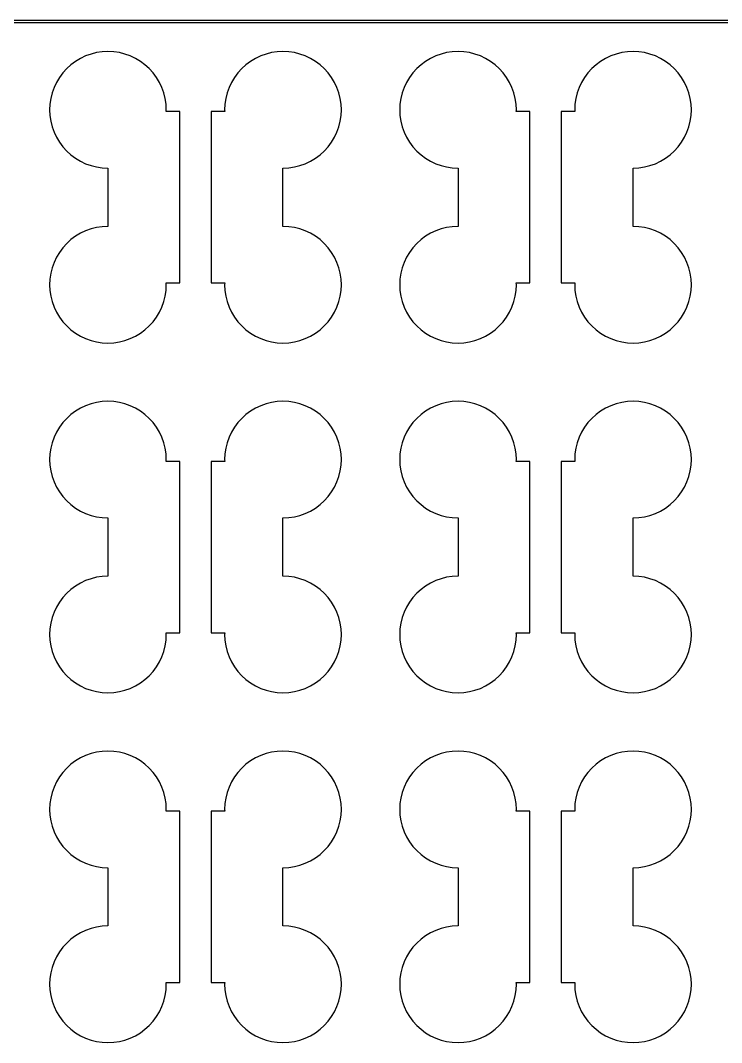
# Model space of a CAD drawing. Extents: x 0 to 72, y 0 to 108.
# Drawn here: x 36 to 54.03, y 81.75 to 108.05 of the extents above; entities that cross this region are included whole.
import ezdxf

# ---------------------------------------------------------------- set-up
doc = ezdxf.new("R2010")
doc.units = 0

msp = doc.modelspace()

# ---------------------------------------------------------------- linework, layer by layer
for p, q in [((72.05, 108.05), (-0.04999, 108.05)), ((0, 108), (72, 108)), ((37.5429, 107.073), (37.4167, 106.997)), ((37.676, 107.136), (37.5429, 107.073)), ((37.8146, 107.185), (37.676, 107.136)), ((37.9574, 107.221), (37.8146, 107.185)), ((38.103, 107.243), (37.9574, 107.221)), ((38.25, 107.25), (38.103, 107.243)), ((38.397, 107.243), (38.25, 107.25)), ((38.5426, 107.221), (38.397, 107.243)), ((38.6854, 107.185), (38.5426, 107.221)), ((38.824, 107.136), (38.6854, 107.185)), ((38.9571, 107.073), (38.824, 107.136)), ((39.0834, 106.997), (38.9571, 107.073)), ((42.0429, 107.073), (41.9166, 106.997)), ((42.176, 107.136), (42.0429, 107.073)), ((42.3146, 107.185), (42.176, 107.136)), ((42.4574, 107.221), (42.3146, 107.185)), ((42.603, 107.243), (42.4574, 107.221)), ((42.75, 107.25), (42.603, 107.243)), ((42.897, 107.243), (42.75, 107.25)), ((43.0426, 107.221), (42.897, 107.243)), ((43.1854, 107.185), (43.0426, 107.221)), ((43.324, 107.136), (43.1854, 107.185)), ((43.4571, 107.073), (43.324, 107.136)), ((43.5833, 106.997), (43.4571, 107.073)), ((46.5429, 107.073), (46.4167, 106.997)), ((46.676, 107.136), (46.5429, 107.073)), ((46.8146, 107.185), (46.676, 107.136)), ((46.9574, 107.221), (46.8146, 107.185)), ((47.103, 107.243), (46.9574, 107.221)), ((47.25, 107.25), (47.103, 107.243)), ((47.397, 107.243), (47.25, 107.25)), ((47.5426, 107.221), (47.397, 107.243)), ((47.6854, 107.185), (47.5426, 107.221)), ((47.824, 107.136), (47.6854, 107.185)), ((47.9571, 107.073), (47.824, 107.136)), ((48.0834, 106.997), (47.9571, 107.073)), ((51.0429, 107.073), (50.9166, 106.997)), ((51.176, 107.136), (51.0429, 107.073)), ((51.3146, 107.185), (51.176, 107.136)), ((51.4574, 107.221), (51.3146, 107.185)), ((51.603, 107.243), (51.4574, 107.221)), ((51.75, 107.25), (51.603, 107.243)), ((51.897, 107.243), (51.75, 107.25)), ((52.0426, 107.221), (51.897, 107.243)), ((52.1854, 107.185), (52.0426, 107.221)), ((52.324, 107.136), (52.1854, 107.185)), ((52.4571, 107.073), (52.324, 107.136)), ((52.5833, 106.997), (52.4571, 107.073)), ((37.1893, 106.811), (37.0905, 106.702)), ((37.2984, 106.91), (37.1893, 106.811)), ((37.4167, 106.997), (37.2984, 106.91)), ((39.2016, 106.91), (39.0834, 106.997)), ((39.3107, 106.811), (39.2016, 106.91)), ((39.4095, 106.702), (39.3107, 106.811)), ((41.6893, 106.811), (41.5905, 106.702)), ((41.7984, 106.91), (41.6893, 106.811)), ((41.9166, 106.997), (41.7984, 106.91)), ((43.7016, 106.91), (43.5833, 106.997)), ((43.8107, 106.811), (43.7016, 106.91)), ((43.9095, 106.702), (43.8107, 106.811)), ((46.1893, 106.811), (46.0905, 106.702)), ((46.2984, 106.91), (46.1893, 106.811)), ((46.4167, 106.997), (46.2984, 106.91)), ((48.2016, 106.91), (48.0834, 106.997)), ((48.3107, 106.811), (48.2016, 106.91)), ((48.4095, 106.702), (48.3107, 106.811)), ((50.6893, 106.811), (50.5905, 106.702)), ((50.7984, 106.91), (50.6893, 106.811)), ((50.9166, 106.997), (50.7984, 106.91)), ((52.7016, 106.91), (52.5833, 106.997)), ((52.8107, 106.811), (52.7016, 106.91)), ((52.9095, 106.702), (52.8107, 106.811)), ((37.0028, 106.583), (36.9271, 106.457)), ((37.0905, 106.702), (37.0028, 106.583)), ((39.4972, 106.583), (39.4095, 106.702)), ((39.5729, 106.457), (39.4972, 106.583)), ((41.5028, 106.583), (41.4271, 106.457)), ((41.5905, 106.702), (41.5028, 106.583)), ((43.9972, 106.583), (43.9095, 106.702)), ((44.0729, 106.457), (43.9972, 106.583)), ((46.0028, 106.583), (45.9271, 106.457)), ((46.0905, 106.702), (46.0028, 106.583)), ((48.4972, 106.583), (48.4095, 106.702)), ((48.5729, 106.457), (48.4972, 106.583)), ((50.5028, 106.583), (50.4271, 106.457)), ((50.5905, 106.702), (50.5028, 106.583)), ((52.9972, 106.583), (52.9095, 106.702)), ((53.0729, 106.457), (52.9972, 106.583)), ((36.8642, 106.324), (36.8146, 106.185)), ((36.9271, 106.457), (36.8642, 106.324)), ((39.6358, 106.324), (39.5729, 106.457)), ((39.6854, 106.185), (39.6358, 106.324)), ((41.3642, 106.324), (41.3146, 106.185)), ((41.4271, 106.457), (41.3642, 106.324)), ((44.1358, 106.324), (44.0729, 106.457)), ((44.1854, 106.185), (44.1358, 106.324)), ((45.8642, 106.324), (45.8146, 106.185)), ((45.9271, 106.457), (45.8642, 106.324)), ((48.6358, 106.324), (48.5729, 106.457)), ((48.6854, 106.185), (48.6358, 106.324)), ((50.3642, 106.324), (50.3146, 106.185)), ((50.4271, 106.457), (50.3642, 106.324)), ((53.1358, 106.324), (53.0729, 106.457)), ((53.1854, 106.185), (53.1358, 106.324)), ((36.7788, 106.043), (36.7572, 105.897)), ((36.8146, 106.185), (36.7788, 106.043)), ((39.7212, 106.043), (39.6854, 106.185)), ((39.7428, 105.897), (39.7212, 106.043)), ((41.2788, 106.043), (41.2572, 105.897)), ((41.3146, 106.185), (41.2788, 106.043)), ((44.2212, 106.043), (44.1854, 106.185)), ((44.2428, 105.897), (44.2212, 106.043)), ((45.7788, 106.043), (45.7572, 105.897)), ((45.8146, 106.185), (45.7788, 106.043)), ((48.7212, 106.043), (48.6854, 106.185)), ((48.7428, 105.897), (48.7212, 106.043)), ((50.2788, 106.043), (50.2572, 105.897)), ((50.3146, 106.185), (50.2788, 106.043)), ((53.2212, 106.043), (53.1854, 106.185)), ((53.2428, 105.897), (53.2212, 106.043)), ((36.7572, 105.897), (36.75, 105.75)), ((36.75, 105.75), (36.7572, 105.603)), ((39.75, 105.75), (39.7428, 105.897)), ((39.7478, 105.705), (39.75, 105.75)), ((41.2572, 105.897), (41.25, 105.75)), ((41.25, 105.75), (41.2522, 105.705)), ((44.25, 105.75), (44.2428, 105.897)), ((44.2428, 105.603), (44.25, 105.75)), ((45.7572, 105.897), (45.75, 105.75)), ((45.75, 105.75), (45.7572, 105.603)), ((48.75, 105.75), (48.7428, 105.897)), ((48.7478, 105.705), (48.75, 105.75)), ((50.2572, 105.897), (50.25, 105.75)), ((50.25, 105.75), (50.2522, 105.705)), ((53.25, 105.75), (53.2428, 105.897)), ((53.2428, 105.603), (53.25, 105.75)), ((36.7572, 105.603), (36.7788, 105.457)), ((40.1, 105.705), (39.7478, 105.705)), ((40.1, 101.295), (40.1, 105.705)), ((41.2522, 105.705), (40.9, 105.705)), ((40.9, 105.705), (40.9, 101.295)), ((44.2212, 105.457), (44.2428, 105.603)), ((45.7572, 105.603), (45.7788, 105.457)), ((49.1, 105.705), (48.7478, 105.705)), ((49.1, 101.295), (49.1, 105.705)), ((50.2522, 105.705), (49.9, 105.705)), ((49.9, 105.705), (49.9, 101.295)), ((53.2212, 105.457), (53.2428, 105.603)), ((36.7788, 105.457), (36.8146, 105.315)), ((36.8146, 105.315), (36.8642, 105.176)), ((44.1358, 105.176), (44.1854, 105.315)), ((44.1854, 105.315), (44.2212, 105.457)), ((45.7788, 105.457), (45.8146, 105.315)), ((45.8146, 105.315), (45.8642, 105.176)), ((53.1358, 105.176), (53.1854, 105.315)), ((53.1854, 105.315), (53.2212, 105.457)), ((36.8642, 105.176), (36.9271, 105.043)), ((36.9271, 105.043), (37.0028, 104.917)), ((43.9972, 104.917), (44.0729, 105.043)), ((44.0729, 105.043), (44.1358, 105.176)), ((45.8642, 105.176), (45.9271, 105.043)), ((45.9271, 105.043), (46.0028, 104.917)), ((52.9972, 104.917), (53.0729, 105.043)), ((53.0729, 105.043), (53.1358, 105.176)), ((37.0028, 104.917), (37.0905, 104.798)), ((37.0905, 104.798), (37.1893, 104.689)), ((37.1893, 104.689), (37.2984, 104.59)), ((43.7016, 104.59), (43.8107, 104.689)), ((43.8107, 104.689), (43.9095, 104.798)), ((43.9095, 104.798), (43.9972, 104.917)), ((46.0028, 104.917), (46.0905, 104.798)), ((46.0905, 104.798), (46.1893, 104.689)), ((46.1893, 104.689), (46.2984, 104.59)), ((52.7016, 104.59), (52.8107, 104.689)), ((52.8107, 104.689), (52.9095, 104.798)), ((52.9095, 104.798), (52.9972, 104.917)), ((37.2984, 104.59), (37.4167, 104.503)), ((37.4167, 104.503), (37.5429, 104.427)), ((37.5429, 104.427), (37.676, 104.364)), ((43.324, 104.364), (43.4571, 104.427)), ((43.4571, 104.427), (43.5833, 104.503)), ((43.5833, 104.503), (43.7016, 104.59)), ((46.2984, 104.59), (46.4167, 104.503)), ((46.4167, 104.503), (46.5429, 104.427)), ((46.5429, 104.427), (46.676, 104.364)), ((52.324, 104.364), (52.4571, 104.427)), ((52.4571, 104.427), (52.5833, 104.503)), ((52.5833, 104.503), (52.7016, 104.59)), ((37.676, 104.364), (37.8146, 104.315)), ((37.8146, 104.315), (37.9574, 104.279)), ((37.9574, 104.279), (38.103, 104.257)), ((38.103, 104.257), (38.25, 104.25)), ((38.25, 104.25), (38.25, 102.75)), ((42.75, 104.25), (42.897, 104.257)), ((42.75, 102.75), (42.75, 104.25)), ((42.897, 104.257), (43.0426, 104.279)), ((43.0426, 104.279), (43.1854, 104.315)), ((43.1854, 104.315), (43.324, 104.364)), ((46.676, 104.364), (46.8146, 104.315)), ((46.8146, 104.315), (46.9574, 104.279)), ((46.9574, 104.279), (47.103, 104.257)), ((47.103, 104.257), (47.25, 104.25)), ((47.25, 104.25), (47.25, 102.75)), ((51.75, 104.25), (51.897, 104.257)), ((51.75, 102.75), (51.75, 104.25)), ((51.897, 104.257), (52.0426, 104.279)), ((52.0426, 104.279), (52.1854, 104.315)), ((52.1854, 104.315), (52.324, 104.364)), ((37.5429, 102.573), (37.4167, 102.497)), ((37.676, 102.636), (37.5429, 102.573)), ((37.8146, 102.685), (37.676, 102.636)), ((37.9574, 102.721), (37.8146, 102.685)), ((38.103, 102.743), (37.9574, 102.721)), ((38.25, 102.75), (38.103, 102.743)), ((42.897, 102.743), (42.75, 102.75)), ((43.0426, 102.721), (42.897, 102.743)), ((43.1854, 102.685), (43.0426, 102.721)), ((43.324, 102.636), (43.1854, 102.685)), ((43.4571, 102.573), (43.324, 102.636)), ((43.5833, 102.497), (43.4571, 102.573)), ((46.5429, 102.573), (46.4167, 102.497)), ((46.676, 102.636), (46.5429, 102.573)), ((46.8146, 102.685), (46.676, 102.636)), ((46.9574, 102.721), (46.8146, 102.685)), ((47.103, 102.743), (46.9574, 102.721)), ((47.25, 102.75), (47.103, 102.743)), ((51.897, 102.743), (51.75, 102.75)), ((52.0426, 102.721), (51.897, 102.743)), ((52.1854, 102.685), (52.0426, 102.721)), ((52.324, 102.636), (52.1854, 102.685)), ((52.4571, 102.573), (52.324, 102.636)), ((52.5833, 102.497), (52.4571, 102.573)), ((37.1893, 102.311), (37.0905, 102.202)), ((37.2984, 102.41), (37.1893, 102.311)), ((37.4167, 102.497), (37.2984, 102.41)), ((43.7016, 102.41), (43.5833, 102.497)), ((43.8107, 102.311), (43.7016, 102.41)), ((43.9095, 102.202), (43.8107, 102.311)), ((46.1893, 102.311), (46.0905, 102.202)), ((46.2984, 102.41), (46.1893, 102.311)), ((46.4167, 102.497), (46.2984, 102.41)), ((52.7016, 102.41), (52.5833, 102.497)), ((52.8107, 102.311), (52.7016, 102.41)), ((52.9095, 102.202), (52.8107, 102.311)), ((37.0028, 102.083), (36.9271, 101.957)), ((37.0905, 102.202), (37.0028, 102.083)), ((43.9972, 102.083), (43.9095, 102.202)), ((44.0729, 101.957), (43.9972, 102.083)), ((46.0028, 102.083), (45.9271, 101.957)), ((46.0905, 102.202), (46.0028, 102.083)), ((52.9972, 102.083), (52.9095, 102.202)), ((53.0729, 101.957), (52.9972, 102.083)), ((36.8642, 101.824), (36.8146, 101.685)), ((36.9271, 101.957), (36.8642, 101.824)), ((44.1358, 101.824), (44.0729, 101.957)), ((44.1854, 101.685), (44.1358, 101.824)), ((45.8642, 101.824), (45.8146, 101.685)), ((45.9271, 101.957), (45.8642, 101.824)), ((53.1358, 101.824), (53.0729, 101.957)), ((53.1854, 101.685), (53.1358, 101.824)), ((36.7788, 101.543), (36.7572, 101.397)), ((36.8146, 101.685), (36.7788, 101.543)), ((44.2212, 101.543), (44.1854, 101.685)), ((44.2428, 101.397), (44.2212, 101.543)), ((45.7788, 101.543), (45.7572, 101.397)), ((45.8146, 101.685), (45.7788, 101.543)), ((53.2212, 101.543), (53.1854, 101.685)), ((53.2428, 101.397), (53.2212, 101.543)), ((36.7572, 101.397), (36.75, 101.25)), ((39.75, 101.25), (39.7478, 101.295)), ((39.7478, 101.295), (40.1, 101.295)), ((40.9, 101.295), (41.2522, 101.295)), ((41.2522, 101.295), (41.25, 101.25)), ((44.25, 101.25), (44.2428, 101.397)), ((45.7572, 101.397), (45.75, 101.25)), ((48.75, 101.25), (48.7478, 101.295)), ((48.7478, 101.295), (49.1, 101.295)), ((49.9, 101.295), (50.2522, 101.295)), ((50.2522, 101.295), (50.25, 101.25)), ((53.25, 101.25), (53.2428, 101.397)), ((36.75, 101.25), (36.7572, 101.103)), ((36.7572, 101.103), (36.7788, 100.957)), ((39.7212, 100.957), (39.7428, 101.103)), ((39.7428, 101.103), (39.75, 101.25)), ((41.25, 101.25), (41.2572, 101.103)), ((41.2572, 101.103), (41.2788, 100.957)), ((44.2212, 100.957), (44.2428, 101.103)), ((44.2428, 101.103), (44.25, 101.25)), ((45.75, 101.25), (45.7572, 101.103)), ((45.7572, 101.103), (45.7788, 100.957)), ((48.7212, 100.957), (48.7428, 101.103)), ((48.7428, 101.103), (48.75, 101.25)), ((50.25, 101.25), (50.2572, 101.103)), ((50.2572, 101.103), (50.2788, 100.957)), ((53.2212, 100.957), (53.2428, 101.103)), ((53.2428, 101.103), (53.25, 101.25)), ((36.7788, 100.957), (36.8146, 100.815)), ((36.8146, 100.815), (36.8642, 100.676)), ((39.6358, 100.676), (39.6854, 100.815)), ((39.6854, 100.815), (39.7212, 100.957)), ((41.2788, 100.957), (41.3146, 100.815)), ((41.3146, 100.815), (41.3642, 100.676)), ((44.1358, 100.676), (44.1854, 100.815)), ((44.1854, 100.815), (44.2212, 100.957)), ((45.7788, 100.957), (45.8146, 100.815)), ((45.8146, 100.815), (45.8642, 100.676)), ((48.6358, 100.676), (48.6854, 100.815)), ((48.6854, 100.815), (48.7212, 100.957)), ((50.2788, 100.957), (50.3146, 100.815)), ((50.3146, 100.815), (50.3642, 100.676)), ((53.1358, 100.676), (53.1854, 100.815)), ((53.1854, 100.815), (53.2212, 100.957)), ((36.8642, 100.676), (36.9271, 100.543)), ((36.9271, 100.543), (37.0028, 100.417)), ((39.4972, 100.417), (39.5729, 100.543)), ((39.5729, 100.543), (39.6358, 100.676)), ((41.3642, 100.676), (41.4271, 100.543)), ((41.4271, 100.543), (41.5028, 100.417)), ((43.9972, 100.417), (44.0729, 100.543)), ((44.0729, 100.543), (44.1358, 100.676)), ((45.8642, 100.676), (45.9271, 100.543)), ((45.9271, 100.543), (46.0028, 100.417)), ((48.4972, 100.417), (48.5729, 100.543)), ((48.5729, 100.543), (48.6358, 100.676)), ((50.3642, 100.676), (50.4271, 100.543)), ((50.4271, 100.543), (50.5028, 100.417)), ((52.9972, 100.417), (53.0729, 100.543)), ((53.0729, 100.543), (53.1358, 100.676)), ((37.0028, 100.417), (37.0905, 100.298)), ((37.0905, 100.298), (37.1893, 100.189)), ((39.3107, 100.189), (39.4095, 100.298)), ((39.4095, 100.298), (39.4972, 100.417)), ((41.5028, 100.417), (41.5905, 100.298)), ((41.5905, 100.298), (41.6893, 100.189)), ((43.8107, 100.189), (43.9095, 100.298)), ((43.9095, 100.298), (43.9972, 100.417)), ((46.0028, 100.417), (46.0905, 100.298)), ((46.0905, 100.298), (46.1893, 100.189)), ((48.3107, 100.189), (48.4095, 100.298)), ((48.4095, 100.298), (48.4972, 100.417)), ((50.5028, 100.417), (50.5905, 100.298)), ((50.5905, 100.298), (50.6893, 100.189)), ((52.8107, 100.189), (52.9095, 100.298)), ((52.9095, 100.298), (52.9972, 100.417)), ((37.1893, 100.189), (37.2984, 100.09)), ((37.2984, 100.09), (37.4167, 100.003)), ((37.4167, 100.003), (37.5429, 99.9271)), ((38.9571, 99.9271), (39.0834, 100.003)), ((39.0834, 100.003), (39.2016, 100.09)), ((39.2016, 100.09), (39.3107, 100.189)), ((41.6893, 100.189), (41.7984, 100.09)), ((41.7984, 100.09), (41.9166, 100.003)), ((41.9166, 100.003), (42.0429, 99.9271)), ((43.4571, 99.9271), (43.5833, 100.003)), ((43.5833, 100.003), (43.7016, 100.09)), ((43.7016, 100.09), (43.8107, 100.189)), ((46.1893, 100.189), (46.2984, 100.09)), ((46.2984, 100.09), (46.4167, 100.003)), ((46.4167, 100.003), (46.5429, 99.9271)), ((47.9571, 99.9271), (48.0834, 100.003)), ((48.0834, 100.003), (48.2016, 100.09)), ((48.2016, 100.09), (48.3107, 100.189)), ((50.6893, 100.189), (50.7984, 100.09)), ((50.7984, 100.09), (50.9166, 100.003)), ((50.9166, 100.003), (51.0429, 99.9271)), ((52.4571, 99.9271), (52.5833, 100.003)), ((52.5833, 100.003), (52.7016, 100.09)), ((52.7016, 100.09), (52.8107, 100.189)), ((37.5429, 99.9271), (37.676, 99.8642)), ((37.676, 99.8642), (37.8146, 99.8146)), ((37.8146, 99.8146), (37.9574, 99.7788)), ((37.9574, 99.7788), (38.103, 99.7572)), ((38.103, 99.7572), (38.25, 99.75)), ((38.25, 99.75), (38.397, 99.7572)), ((38.397, 99.7572), (38.5426, 99.7788)), ((38.5426, 99.7788), (38.6854, 99.8146)), ((38.6854, 99.8146), (38.824, 99.8642)), ((38.824, 99.8642), (38.9571, 99.9271)), ((42.0429, 99.9271), (42.176, 99.8642)), ((42.176, 99.8642), (42.3146, 99.8146)), ((42.3146, 99.8146), (42.4574, 99.7788)), ((42.4574, 99.7788), (42.603, 99.7572)), ((42.603, 99.7572), (42.75, 99.75)), ((42.75, 99.75), (42.897, 99.7572)), ((42.897, 99.7572), (43.0426, 99.7788)), ((43.0426, 99.7788), (43.1854, 99.8146)), ((43.1854, 99.8146), (43.324, 99.8642)), ((43.324, 99.8642), (43.4571, 99.9271)), ((46.5429, 99.9271), (46.676, 99.8642)), ((46.676, 99.8642), (46.8146, 99.8146)), ((46.8146, 99.8146), (46.9574, 99.7788)), ((46.9574, 99.7788), (47.103, 99.7572)), ((47.103, 99.7572), (47.25, 99.75)), ((47.25, 99.75), (47.397, 99.7572)), ((47.397, 99.7572), (47.5426, 99.7788)), ((47.5426, 99.7788), (47.6854, 99.8146)), ((47.6854, 99.8146), (47.824, 99.8642)), ((47.824, 99.8642), (47.9571, 99.9271)), ((51.0429, 99.9271), (51.176, 99.8642)), ((51.176, 99.8642), (51.3146, 99.8146)), ((51.3146, 99.8146), (51.4574, 99.7788)), ((51.4574, 99.7788), (51.603, 99.7572)), ((51.603, 99.7572), (51.75, 99.75)), ((51.75, 99.75), (51.897, 99.7572)), ((51.897, 99.7572), (52.0426, 99.7788)), ((52.0426, 99.7788), (52.1854, 99.8146)), ((52.1854, 99.8146), (52.324, 99.8642)), ((52.324, 99.8642), (52.4571, 99.9271)), ((37.676, 98.1358), (37.5429, 98.0729)), ((37.8146, 98.1854), (37.676, 98.1358)), ((37.9574, 98.2212), (37.8146, 98.1854)), ((38.103, 98.2428), (37.9574, 98.2212)), ((38.25, 98.25), (38.103, 98.2428)), ((38.397, 98.2428), (38.25, 98.25)), ((38.5426, 98.2212), (38.397, 98.2428)), ((38.6854, 98.1854), (38.5426, 98.2212)), ((38.824, 98.1358), (38.6854, 98.1854)), ((38.9571, 98.0729), (38.824, 98.1358)), ((42.176, 98.1358), (42.0429, 98.0729)), ((42.3146, 98.1854), (42.176, 98.1358)), ((42.4574, 98.2212), (42.3146, 98.1854)), ((42.603, 98.2428), (42.4574, 98.2212)), ((42.75, 98.25), (42.603, 98.2428)), ((42.897, 98.2428), (42.75, 98.25)), ((43.0426, 98.2212), (42.897, 98.2428)), ((43.1854, 98.1854), (43.0426, 98.2212)), ((43.324, 98.1358), (43.1854, 98.1854)), ((43.4571, 98.0729), (43.324, 98.1358)), ((46.676, 98.1358), (46.5429, 98.0729)), ((46.8146, 98.1854), (46.676, 98.1358)), ((46.9574, 98.2212), (46.8146, 98.1854)), ((47.103, 98.2428), (46.9574, 98.2212)), ((47.25, 98.25), (47.103, 98.2428)), ((47.397, 98.2428), (47.25, 98.25)), ((47.5426, 98.2212), (47.397, 98.2428)), ((47.6854, 98.1854), (47.5426, 98.2212)), ((47.824, 98.1358), (47.6854, 98.1854)), ((47.9571, 98.0729), (47.824, 98.1358)), ((51.176, 98.1358), (51.0429, 98.0729)), ((51.3146, 98.1854), (51.176, 98.1358)), ((51.4574, 98.2212), (51.3146, 98.1854)), ((51.603, 98.2428), (51.4574, 98.2212)), ((51.75, 98.25), (51.603, 98.2428)), ((51.897, 98.2428), (51.75, 98.25)), ((52.0426, 98.2212), (51.897, 98.2428)), ((52.1854, 98.1854), (52.0426, 98.2212)), ((52.324, 98.1358), (52.1854, 98.1854)), ((52.4571, 98.0729), (52.324, 98.1358)), ((37.2984, 97.9095), (37.1893, 97.8107)), ((37.4167, 97.9972), (37.2984, 97.9095)), ((37.5429, 98.0729), (37.4167, 97.9972)), ((39.0834, 97.9972), (38.9571, 98.0729)), ((39.2016, 97.9095), (39.0834, 97.9972)), ((39.3107, 97.8107), (39.2016, 97.9095)), ((41.7984, 97.9095), (41.6893, 97.8107)), ((41.9166, 97.9972), (41.7984, 97.9095)), ((42.0429, 98.0729), (41.9166, 97.9972)), ((43.5833, 97.9972), (43.4571, 98.0729)), ((43.7016, 97.9095), (43.5833, 97.9972)), ((43.8107, 97.8107), (43.7016, 97.9095)), ((46.2984, 97.9095), (46.1893, 97.8107)), ((46.4167, 97.9972), (46.2984, 97.9095)), ((46.5429, 98.0729), (46.4167, 97.9972)), ((48.0834, 97.9972), (47.9571, 98.0729)), ((48.2016, 97.9095), (48.0834, 97.9972)), ((48.3107, 97.8107), (48.2016, 97.9095)), ((50.7984, 97.9095), (50.6893, 97.8107)), ((50.9166, 97.9972), (50.7984, 97.9095)), ((51.0429, 98.0729), (50.9166, 97.9972)), ((52.5833, 97.9972), (52.4571, 98.0729)), ((52.7016, 97.9095), (52.5833, 97.9972)), ((52.8107, 97.8107), (52.7016, 97.9095)), ((37.0028, 97.5833), (36.9271, 97.4571)), ((37.0905, 97.7016), (37.0028, 97.5833)), ((37.1893, 97.8107), (37.0905, 97.7016)), ((39.4095, 97.7016), (39.3107, 97.8107)), ((39.4972, 97.5833), (39.4095, 97.7016)), ((39.5729, 97.4571), (39.4972, 97.5833)), ((41.5028, 97.5833), (41.4271, 97.4571)), ((41.5905, 97.7016), (41.5028, 97.5833)), ((41.6893, 97.8107), (41.5905, 97.7016)), ((43.9095, 97.7016), (43.8107, 97.8107)), ((43.9972, 97.5833), (43.9095, 97.7016)), ((44.0729, 97.4571), (43.9972, 97.5833)), ((46.0028, 97.5833), (45.9271, 97.4571)), ((46.0905, 97.7016), (46.0028, 97.5833)), ((46.1893, 97.8107), (46.0905, 97.7016)), ((48.4095, 97.7016), (48.3107, 97.8107)), ((48.4972, 97.5833), (48.4095, 97.7016)), ((48.5729, 97.4571), (48.4972, 97.5833)), ((50.5028, 97.5833), (50.4271, 97.4571)), ((50.5905, 97.7016), (50.5028, 97.5833)), ((50.6893, 97.8107), (50.5905, 97.7016)), ((52.9095, 97.7016), (52.8107, 97.8107)), ((52.9972, 97.5833), (52.9095, 97.7016)), ((53.0729, 97.4571), (52.9972, 97.5833)), ((36.8642, 97.324), (36.8146, 97.1854)), ((36.9271, 97.4571), (36.8642, 97.324)), ((39.6358, 97.324), (39.5729, 97.4571)), ((39.6854, 97.1854), (39.6358, 97.324)), ((41.3642, 97.324), (41.3146, 97.1854)), ((41.4271, 97.4571), (41.3642, 97.324)), ((44.1358, 97.324), (44.0729, 97.4571)), ((44.1854, 97.1854), (44.1358, 97.324)), ((45.8642, 97.324), (45.8146, 97.1854)), ((45.9271, 97.4571), (45.8642, 97.324)), ((48.6358, 97.324), (48.5729, 97.4571)), ((48.6854, 97.1854), (48.6358, 97.324)), ((50.3642, 97.324), (50.3146, 97.1854)), ((50.4271, 97.4571), (50.3642, 97.324)), ((53.1358, 97.324), (53.0729, 97.4571)), ((53.1854, 97.1854), (53.1358, 97.324)), ((36.8146, 97.1854), (36.7788, 97.0426)), ((39.7212, 97.0426), (39.6854, 97.1854)), ((41.3146, 97.1854), (41.2788, 97.0426)), ((44.2212, 97.0426), (44.1854, 97.1854)), ((45.8146, 97.1854), (45.7788, 97.0426)), ((48.7212, 97.0426), (48.6854, 97.1854)), ((50.3146, 97.1854), (50.2788, 97.0426)), ((53.2212, 97.0426), (53.1854, 97.1854)), ((36.7572, 96.897), (36.75, 96.75)), ((36.7788, 97.0426), (36.7572, 96.897)), ((39.7428, 96.897), (39.7212, 97.0426)), ((39.75, 96.75), (39.7428, 96.897)), ((41.2572, 96.897), (41.25, 96.75)), ((41.2788, 97.0426), (41.2572, 96.897)), ((44.2428, 96.897), (44.2212, 97.0426)), ((44.25, 96.75), (44.2428, 96.897)), ((45.7572, 96.897), (45.75, 96.75)), ((45.7788, 97.0426), (45.7572, 96.897)), ((48.7428, 96.897), (48.7212, 97.0426)), ((48.75, 96.75), (48.7428, 96.897)), ((50.2572, 96.897), (50.25, 96.75)), ((50.2788, 97.0426), (50.2572, 96.897)), ((53.2428, 96.897), (53.2212, 97.0426)), ((53.25, 96.75), (53.2428, 96.897)), ((36.75, 96.75), (36.7572, 96.603)), ((36.7572, 96.603), (36.7788, 96.4574)), ((39.7478, 96.705), (39.75, 96.75)), ((40.1, 96.705), (39.7478, 96.705)), ((40.1, 92.295), (40.1, 96.705)), ((41.2522, 96.705), (40.9, 96.705)), ((40.9, 96.705), (40.9, 92.295)), ((41.25, 96.75), (41.2522, 96.705)), ((44.2212, 96.4574), (44.2428, 96.603)), ((44.2428, 96.603), (44.25, 96.75)), ((45.75, 96.75), (45.7572, 96.603)), ((45.7572, 96.603), (45.7788, 96.4574)), ((48.7478, 96.705), (48.75, 96.75)), ((49.1, 96.705), (48.7478, 96.705)), ((49.1, 92.295), (49.1, 96.705)), ((50.2522, 96.705), (49.9, 96.705)), ((49.9, 96.705), (49.9, 92.295)), ((50.25, 96.75), (50.2522, 96.705)), ((53.2212, 96.4574), (53.2428, 96.603)), ((53.2428, 96.603), (53.25, 96.75)), ((36.7788, 96.4574), (36.8146, 96.3146)), ((36.8146, 96.3146), (36.8642, 96.176)), ((44.1358, 96.176), (44.1854, 96.3146)), ((44.1854, 96.3146), (44.2212, 96.4574)), ((45.7788, 96.4574), (45.8146, 96.3146)), ((45.8146, 96.3146), (45.8642, 96.176)), ((53.1358, 96.176), (53.1854, 96.3146)), ((53.1854, 96.3146), (53.2212, 96.4574)), ((36.8642, 96.176), (36.9271, 96.0429)), ((36.9271, 96.0429), (37.0028, 95.9166)), ((43.9972, 95.9166), (44.0729, 96.0429)), ((44.0729, 96.0429), (44.1358, 96.176)), ((45.8642, 96.176), (45.9271, 96.0429)), ((45.9271, 96.0429), (46.0028, 95.9166)), ((52.9972, 95.9166), (53.0729, 96.0429)), ((53.0729, 96.0429), (53.1358, 96.176)), ((37.0028, 95.9166), (37.0905, 95.7984)), ((37.0905, 95.7984), (37.1893, 95.6893)), ((43.8107, 95.6893), (43.9095, 95.7984)), ((43.9095, 95.7984), (43.9972, 95.9166)), ((46.0028, 95.9166), (46.0905, 95.7984)), ((46.0905, 95.7984), (46.1893, 95.6893)), ((52.8107, 95.6893), (52.9095, 95.7984)), ((52.9095, 95.7984), (52.9972, 95.9166)), ((37.1893, 95.6893), (37.2984, 95.5905)), ((37.2984, 95.5905), (37.4167, 95.5028)), ((37.4167, 95.5028), (37.5429, 95.4271)), ((43.4571, 95.4271), (43.5833, 95.5028)), ((43.5833, 95.5028), (43.7016, 95.5905)), ((43.7016, 95.5905), (43.8107, 95.6893)), ((46.1893, 95.6893), (46.2984, 95.5905)), ((46.2984, 95.5905), (46.4167, 95.5028)), ((46.4167, 95.5028), (46.5429, 95.4271)), ((52.4571, 95.4271), (52.5833, 95.5028)), ((52.5833, 95.5028), (52.7016, 95.5905)), ((52.7016, 95.5905), (52.8107, 95.6893)), ((37.5429, 95.4271), (37.676, 95.3642)), ((37.676, 95.3642), (37.8146, 95.3146)), ((37.8146, 95.3146), (37.9574, 95.2788)), ((37.9574, 95.2788), (38.103, 95.2572)), ((38.103, 95.2572), (38.25, 95.25)), ((38.25, 95.25), (38.25, 93.75)), ((42.75, 95.25), (42.897, 95.2572)), ((42.75, 93.75), (42.75, 95.25)), ((42.897, 95.2572), (43.0426, 95.2788)), ((43.0426, 95.2788), (43.1854, 95.3146)), ((43.1854, 95.3146), (43.324, 95.3642)), ((43.324, 95.3642), (43.4571, 95.4271)), ((46.5429, 95.4271), (46.676, 95.3642)), ((46.676, 95.3642), (46.8146, 95.3146)), ((46.8146, 95.3146), (46.9574, 95.2788)), ((46.9574, 95.2788), (47.103, 95.2572)), ((47.103, 95.2572), (47.25, 95.25)), ((47.25, 95.25), (47.25, 93.75)), ((51.75, 95.25), (51.897, 95.2572)), ((51.75, 93.75), (51.75, 95.25)), ((51.897, 95.2572), (52.0426, 95.2788)), ((52.0426, 95.2788), (52.1854, 95.3146)), ((52.1854, 95.3146), (52.324, 95.3642)), ((52.324, 95.3642), (52.4571, 95.4271)), ((37.676, 93.6358), (37.5429, 93.5729)), ((37.8146, 93.6854), (37.676, 93.6358)), ((37.9574, 93.7212), (37.8146, 93.6854)), ((38.103, 93.7428), (37.9574, 93.7212)), ((38.25, 93.75), (38.103, 93.7428)), ((42.897, 93.7428), (42.75, 93.75)), ((43.0426, 93.7212), (42.897, 93.7428)), ((43.1854, 93.6854), (43.0426, 93.7212)), ((43.324, 93.6358), (43.1854, 93.6854)), ((43.4571, 93.5729), (43.324, 93.6358)), ((46.676, 93.6358), (46.5429, 93.5729)), ((46.8146, 93.6854), (46.676, 93.6358)), ((46.9574, 93.7212), (46.8146, 93.6854)), ((47.103, 93.7428), (46.9574, 93.7212)), ((47.25, 93.75), (47.103, 93.7428)), ((51.897, 93.7428), (51.75, 93.75)), ((52.0426, 93.7212), (51.897, 93.7428)), ((52.1854, 93.6854), (52.0426, 93.7212)), ((52.324, 93.6358), (52.1854, 93.6854)), ((52.4571, 93.5729), (52.324, 93.6358)), ((37.2984, 93.4095), (37.1893, 93.3107)), ((37.4167, 93.4972), (37.2984, 93.4095)), ((37.5429, 93.5729), (37.4167, 93.4972)), ((43.5833, 93.4972), (43.4571, 93.5729)), ((43.7016, 93.4095), (43.5833, 93.4972)), ((43.8107, 93.3107), (43.7016, 93.4095)), ((46.2984, 93.4095), (46.1893, 93.3107)), ((46.4167, 93.4972), (46.2984, 93.4095)), ((46.5429, 93.5729), (46.4167, 93.4972)), ((52.5833, 93.4972), (52.4571, 93.5729)), ((52.7016, 93.4095), (52.5833, 93.4972)), ((52.8107, 93.3107), (52.7016, 93.4095)), ((37.0905, 93.2016), (37.0028, 93.0834)), ((37.1893, 93.3107), (37.0905, 93.2016)), ((43.9095, 93.2016), (43.8107, 93.3107)), ((43.9972, 93.0834), (43.9095, 93.2016)), ((46.0905, 93.2016), (46.0028, 93.0834)), ((46.1893, 93.3107), (46.0905, 93.2016)), ((52.9095, 93.2016), (52.8107, 93.3107)), ((52.9972, 93.0834), (52.9095, 93.2016)), ((36.9271, 92.9571), (36.8642, 92.824)), ((37.0028, 93.0834), (36.9271, 92.9571)), ((44.0729, 92.9571), (43.9972, 93.0834)), ((44.1358, 92.824), (44.0729, 92.9571)), ((45.9271, 92.9571), (45.8642, 92.824)), ((46.0028, 93.0834), (45.9271, 92.9571)), ((53.0729, 92.9571), (52.9972, 93.0834)), ((53.1358, 92.824), (53.0729, 92.9571)), ((36.8146, 92.6854), (36.7788, 92.5426)), ((36.8642, 92.824), (36.8146, 92.6854)), ((44.1854, 92.6854), (44.1358, 92.824)), ((44.2212, 92.5426), (44.1854, 92.6854)), ((45.8146, 92.6854), (45.7788, 92.5426)), ((45.8642, 92.824), (45.8146, 92.6854)), ((53.1854, 92.6854), (53.1358, 92.824)), ((53.2212, 92.5426), (53.1854, 92.6854)), ((36.7572, 92.397), (36.75, 92.25)), ((36.7788, 92.5426), (36.7572, 92.397)), ((44.2428, 92.397), (44.2212, 92.5426)), ((44.25, 92.25), (44.2428, 92.397)), ((45.7572, 92.397), (45.75, 92.25)), ((45.7788, 92.5426), (45.7572, 92.397)), ((53.2428, 92.397), (53.2212, 92.5426)), ((53.25, 92.25), (53.2428, 92.397)), ((36.75, 92.25), (36.7572, 92.103)), ((36.7572, 92.103), (36.7788, 91.9574)), ((39.7212, 91.9574), (39.7428, 92.103)), ((39.7428, 92.103), (39.75, 92.25)), ((39.75, 92.25), (39.7478, 92.295)), ((39.7478, 92.295), (40.1, 92.295)), ((40.9, 92.295), (41.2522, 92.295)), ((41.2522, 92.295), (41.25, 92.25)), ((41.25, 92.25), (41.2572, 92.103)), ((41.2572, 92.103), (41.2788, 91.9574)), ((44.2212, 91.9574), (44.2428, 92.103)), ((44.2428, 92.103), (44.25, 92.25)), ((45.75, 92.25), (45.7572, 92.103)), ((45.7572, 92.103), (45.7788, 91.9574)), ((48.7212, 91.9574), (48.7428, 92.103)), ((48.7428, 92.103), (48.75, 92.25)), ((48.75, 92.25), (48.7478, 92.295)), ((48.7478, 92.295), (49.1, 92.295)), ((49.9, 92.295), (50.2522, 92.295)), ((50.2522, 92.295), (50.25, 92.25)), ((50.25, 92.25), (50.2572, 92.103)), ((50.2572, 92.103), (50.2788, 91.9574)), ((53.2212, 91.9574), (53.2428, 92.103)), ((53.2428, 92.103), (53.25, 92.25)), ((36.7788, 91.9574), (36.8146, 91.8146)), ((36.8146, 91.8146), (36.8642, 91.676)), ((39.6358, 91.676), (39.6854, 91.8146)), ((39.6854, 91.8146), (39.7212, 91.9574)), ((41.2788, 91.9574), (41.3146, 91.8146)), ((41.3146, 91.8146), (41.3642, 91.676)), ((44.1358, 91.676), (44.1854, 91.8146)), ((44.1854, 91.8146), (44.2212, 91.9574)), ((45.7788, 91.9574), (45.8146, 91.8146)), ((45.8146, 91.8146), (45.8642, 91.676)), ((48.6358, 91.676), (48.6854, 91.8146)), ((48.6854, 91.8146), (48.7212, 91.9574)), ((50.2788, 91.9574), (50.3146, 91.8146)), ((50.3146, 91.8146), (50.3642, 91.676)), ((53.1358, 91.676), (53.1854, 91.8146)), ((53.1854, 91.8146), (53.2212, 91.9574)), ((36.8642, 91.676), (36.9271, 91.5429)), ((36.9271, 91.5429), (37.0028, 91.4167)), ((39.4972, 91.4167), (39.5729, 91.5429)), ((39.5729, 91.5429), (39.6358, 91.676)), ((41.3642, 91.676), (41.4271, 91.5429)), ((41.4271, 91.5429), (41.5028, 91.4167)), ((43.9972, 91.4167), (44.0729, 91.5429)), ((44.0729, 91.5429), (44.1358, 91.676)), ((45.8642, 91.676), (45.9271, 91.5429)), ((45.9271, 91.5429), (46.0028, 91.4167)), ((48.4972, 91.4167), (48.5729, 91.5429)), ((48.5729, 91.5429), (48.6358, 91.676)), ((50.3642, 91.676), (50.4271, 91.5429)), ((50.4271, 91.5429), (50.5028, 91.4167)), ((52.9972, 91.4167), (53.0729, 91.5429)), ((53.0729, 91.5429), (53.1358, 91.676)), ((37.0028, 91.4167), (37.0905, 91.2984)), ((37.0905, 91.2984), (37.1893, 91.1893)), ((39.3107, 91.1893), (39.4095, 91.2984)), ((39.4095, 91.2984), (39.4972, 91.4167)), ((41.5028, 91.4167), (41.5905, 91.2984)), ((41.5905, 91.2984), (41.6893, 91.1893)), ((43.8107, 91.1893), (43.9095, 91.2984)), ((43.9095, 91.2984), (43.9972, 91.4167)), ((46.0028, 91.4167), (46.0905, 91.2984)), ((46.0905, 91.2984), (46.1893, 91.1893)), ((48.3107, 91.1893), (48.4095, 91.2984)), ((48.4095, 91.2984), (48.4972, 91.4167)), ((50.5028, 91.4167), (50.5905, 91.2984)), ((50.5905, 91.2984), (50.6893, 91.1893)), ((52.8107, 91.1893), (52.9095, 91.2984)), ((52.9095, 91.2984), (52.9972, 91.4167)), ((37.1893, 91.1893), (37.2984, 91.0905)), ((37.2984, 91.0905), (37.4167, 91.0028)), ((37.4167, 91.0028), (37.5429, 90.9271)), ((38.9571, 90.9271), (39.0834, 91.0028)), ((39.0834, 91.0028), (39.2016, 91.0905)), ((39.2016, 91.0905), (39.3107, 91.1893)), ((41.6893, 91.1893), (41.7984, 91.0905)), ((41.7984, 91.0905), (41.9166, 91.0028)), ((41.9166, 91.0028), (42.0429, 90.9271)), ((43.4571, 90.9271), (43.5833, 91.0028)), ((43.5833, 91.0028), (43.7016, 91.0905)), ((43.7016, 91.0905), (43.8107, 91.1893)), ((46.1893, 91.1893), (46.2984, 91.0905)), ((46.2984, 91.0905), (46.4167, 91.0028)), ((46.4167, 91.0028), (46.5429, 90.9271)), ((47.9571, 90.9271), (48.0834, 91.0028)), ((48.0834, 91.0028), (48.2016, 91.0905)), ((48.2016, 91.0905), (48.3107, 91.1893)), ((50.6893, 91.1893), (50.7984, 91.0905)), ((50.7984, 91.0905), (50.9166, 91.0028)), ((50.9166, 91.0028), (51.0429, 90.9271)), ((52.4571, 90.9271), (52.5833, 91.0028)), ((52.5833, 91.0028), (52.7016, 91.0905)), ((52.7016, 91.0905), (52.8107, 91.1893)), ((37.5429, 90.9271), (37.676, 90.8642)), ((37.676, 90.8642), (37.8146, 90.8146)), ((37.8146, 90.8146), (37.9574, 90.7788)), ((37.9574, 90.7788), (38.103, 90.7572)), ((38.103, 90.7572), (38.25, 90.75)), ((38.25, 90.75), (38.397, 90.7572)), ((38.397, 90.7572), (38.5426, 90.7788)), ((38.5426, 90.7788), (38.6854, 90.8146)), ((38.6854, 90.8146), (38.824, 90.8642)), ((38.824, 90.8642), (38.9571, 90.9271)), ((42.0429, 90.9271), (42.176, 90.8642)), ((42.176, 90.8642), (42.3146, 90.8146)), ((42.3146, 90.8146), (42.4574, 90.7788)), ((42.4574, 90.7788), (42.603, 90.7572)), ((42.603, 90.7572), (42.75, 90.75)), ((42.75, 90.75), (42.897, 90.7572)), ((42.897, 90.7572), (43.0426, 90.7788)), ((43.0426, 90.7788), (43.1854, 90.8146)), ((43.1854, 90.8146), (43.324, 90.8642)), ((43.324, 90.8642), (43.4571, 90.9271)), ((46.5429, 90.9271), (46.676, 90.8642)), ((46.676, 90.8642), (46.8146, 90.8146)), ((46.8146, 90.8146), (46.9574, 90.7788)), ((46.9574, 90.7788), (47.103, 90.7572)), ((47.103, 90.7572), (47.25, 90.75)), ((47.25, 90.75), (47.397, 90.7572)), ((47.397, 90.7572), (47.5426, 90.7788)), ((47.5426, 90.7788), (47.6854, 90.8146)), ((47.6854, 90.8146), (47.824, 90.8642)), ((47.824, 90.8642), (47.9571, 90.9271)), ((51.0429, 90.9271), (51.176, 90.8642)), ((51.176, 90.8642), (51.3146, 90.8146)), ((51.3146, 90.8146), (51.4574, 90.7788)), ((51.4574, 90.7788), (51.603, 90.7572)), ((51.603, 90.7572), (51.75, 90.75)), ((51.75, 90.75), (51.897, 90.7572)), ((51.897, 90.7572), (52.0426, 90.7788)), ((52.0426, 90.7788), (52.1854, 90.8146)), ((52.1854, 90.8146), (52.324, 90.8642)), ((52.324, 90.8642), (52.4571, 90.9271)), ((37.8146, 89.1854), (37.676, 89.1358)), ((37.9574, 89.2212), (37.8146, 89.1854)), ((38.103, 89.2428), (37.9574, 89.2212)), ((38.25, 89.25), (38.103, 89.2428)), ((38.397, 89.2428), (38.25, 89.25)), ((38.5426, 89.2212), (38.397, 89.2428)), ((38.6854, 89.1854), (38.5426, 89.2212)), ((38.824, 89.1358), (38.6854, 89.1854)), ((42.3146, 89.1854), (42.176, 89.1358)), ((42.4574, 89.2212), (42.3146, 89.1854)), ((42.603, 89.2428), (42.4574, 89.2212)), ((42.75, 89.25), (42.603, 89.2428)), ((42.897, 89.2428), (42.75, 89.25)), ((43.0426, 89.2212), (42.897, 89.2428)), ((43.1854, 89.1854), (43.0426, 89.2212)), ((43.324, 89.1358), (43.1854, 89.1854)), ((46.8146, 89.1854), (46.676, 89.1358)), ((46.9574, 89.2212), (46.8146, 89.1854)), ((47.103, 89.2428), (46.9574, 89.2212)), ((47.25, 89.25), (47.103, 89.2428)), ((47.397, 89.2428), (47.25, 89.25)), ((47.5426, 89.2212), (47.397, 89.2428)), ((47.6854, 89.1854), (47.5426, 89.2212)), ((47.824, 89.1358), (47.6854, 89.1854)), ((51.3146, 89.1854), (51.176, 89.1358)), ((51.4574, 89.2212), (51.3146, 89.1854)), ((51.603, 89.2428), (51.4574, 89.2212)), ((51.75, 89.25), (51.603, 89.2428)), ((51.897, 89.2428), (51.75, 89.25)), ((52.0426, 89.2212), (51.897, 89.2428)), ((52.1854, 89.1854), (52.0426, 89.2212)), ((52.324, 89.1358), (52.1854, 89.1854)), ((37.2984, 88.9095), (37.1893, 88.8107)), ((37.4167, 88.9972), (37.2984, 88.9095)), ((37.5429, 89.0729), (37.4167, 88.9972)), ((37.676, 89.1358), (37.5429, 89.0729)), ((38.9571, 89.0729), (38.824, 89.1358)), ((39.0834, 88.9972), (38.9571, 89.0729)), ((39.2016, 88.9095), (39.0834, 88.9972)), ((39.3107, 88.8107), (39.2016, 88.9095)), ((41.7984, 88.9095), (41.6893, 88.8107)), ((41.9166, 88.9972), (41.7984, 88.9095)), ((42.0429, 89.0729), (41.9166, 88.9972)), ((42.176, 89.1358), (42.0429, 89.0729)), ((43.4571, 89.0729), (43.324, 89.1358)), ((43.5833, 88.9972), (43.4571, 89.0729)), ((43.7016, 88.9095), (43.5833, 88.9972)), ((43.8107, 88.8107), (43.7016, 88.9095)), ((46.2984, 88.9095), (46.1893, 88.8107)), ((46.4167, 88.9972), (46.2984, 88.9095)), ((46.5429, 89.0729), (46.4167, 88.9972)), ((46.676, 89.1358), (46.5429, 89.0729)), ((47.9571, 89.0729), (47.824, 89.1358)), ((48.0834, 88.9972), (47.9571, 89.0729)), ((48.2016, 88.9095), (48.0834, 88.9972)), ((48.3107, 88.8107), (48.2016, 88.9095)), ((50.7984, 88.9095), (50.6893, 88.8107)), ((50.9166, 88.9972), (50.7984, 88.9095)), ((51.0429, 89.0729), (50.9166, 88.9972)), ((51.176, 89.1358), (51.0429, 89.0729)), ((52.4571, 89.0729), (52.324, 89.1358)), ((52.5833, 88.9972), (52.4571, 89.0729)), ((52.7016, 88.9095), (52.5833, 88.9972)), ((52.8107, 88.8107), (52.7016, 88.9095)), ((37.0905, 88.7016), (37.0028, 88.5833)), ((37.1893, 88.8107), (37.0905, 88.7016)), ((39.4095, 88.7016), (39.3107, 88.8107)), ((39.4972, 88.5833), (39.4095, 88.7016)), ((41.5905, 88.7016), (41.5028, 88.5833)), ((41.6893, 88.8107), (41.5905, 88.7016)), ((43.9095, 88.7016), (43.8107, 88.8107)), ((43.9972, 88.5833), (43.9095, 88.7016)), ((46.0905, 88.7016), (46.0028, 88.5833)), ((46.1893, 88.8107), (46.0905, 88.7016)), ((48.4095, 88.7016), (48.3107, 88.8107)), ((48.4972, 88.5833), (48.4095, 88.7016)), ((50.5905, 88.7016), (50.5028, 88.5833)), ((50.6893, 88.8107), (50.5905, 88.7016)), ((52.9095, 88.7016), (52.8107, 88.8107)), ((52.9972, 88.5833), (52.9095, 88.7016)), ((36.9271, 88.4571), (36.8642, 88.324)), ((37.0028, 88.5833), (36.9271, 88.4571)), ((39.5729, 88.4571), (39.4972, 88.5833)), ((39.6358, 88.324), (39.5729, 88.4571)), ((41.4271, 88.4571), (41.3642, 88.324)), ((41.5028, 88.5833), (41.4271, 88.4571)), ((44.0729, 88.4571), (43.9972, 88.5833)), ((44.1358, 88.324), (44.0729, 88.4571)), ((45.9271, 88.4571), (45.8642, 88.324)), ((46.0028, 88.5833), (45.9271, 88.4571)), ((48.5729, 88.4571), (48.4972, 88.5833)), ((48.6358, 88.324), (48.5729, 88.4571)), ((50.4271, 88.4571), (50.3642, 88.324)), ((50.5028, 88.5833), (50.4271, 88.4571)), ((53.0729, 88.4571), (52.9972, 88.5833)), ((53.1358, 88.324), (53.0729, 88.4571)), ((36.8146, 88.1854), (36.7788, 88.0426)), ((36.8642, 88.324), (36.8146, 88.1854)), ((39.6854, 88.1854), (39.6358, 88.324)), ((39.7212, 88.0426), (39.6854, 88.1854)), ((41.3146, 88.1854), (41.2788, 88.0426)), ((41.3642, 88.324), (41.3146, 88.1854)), ((44.1854, 88.1854), (44.1358, 88.324)), ((44.2212, 88.0426), (44.1854, 88.1854)), ((45.8146, 88.1854), (45.7788, 88.0426)), ((45.8642, 88.324), (45.8146, 88.1854)), ((48.6854, 88.1854), (48.6358, 88.324)), ((48.7212, 88.0426), (48.6854, 88.1854)), ((50.3146, 88.1854), (50.2788, 88.0426)), ((50.3642, 88.324), (50.3146, 88.1854)), ((53.1854, 88.1854), (53.1358, 88.324)), ((53.2212, 88.0426), (53.1854, 88.1854)), ((36.7572, 87.897), (36.75, 87.75)), ((36.7788, 88.0426), (36.7572, 87.897)), ((39.7428, 87.897), (39.7212, 88.0426)), ((39.75, 87.75), (39.7428, 87.897)), ((41.2572, 87.897), (41.25, 87.75)), ((41.2788, 88.0426), (41.2572, 87.897)), ((44.2428, 87.897), (44.2212, 88.0426)), ((44.25, 87.75), (44.2428, 87.897)), ((45.7572, 87.897), (45.75, 87.75)), ((45.7788, 88.0426), (45.7572, 87.897)), ((48.7428, 87.897), (48.7212, 88.0426)), ((48.75, 87.75), (48.7428, 87.897)), ((50.2572, 87.897), (50.25, 87.75)), ((50.2788, 88.0426), (50.2572, 87.897)), ((53.2428, 87.897), (53.2212, 88.0426)), ((53.25, 87.75), (53.2428, 87.897)), ((36.75, 87.75), (36.7572, 87.603)), ((36.7572, 87.603), (36.7788, 87.4574)), ((39.7478, 87.705), (39.75, 87.75)), ((40.1, 87.705), (39.7478, 87.705)), ((40.1, 83.295), (40.1, 87.705)), ((41.2522, 87.705), (40.9, 87.705)), ((40.9, 87.705), (40.9, 83.295)), ((41.25, 87.75), (41.2522, 87.705)), ((44.2212, 87.4574), (44.2428, 87.603)), ((44.2428, 87.603), (44.25, 87.75)), ((45.75, 87.75), (45.7572, 87.603)), ((45.7572, 87.603), (45.7788, 87.4574)), ((48.7478, 87.705), (48.75, 87.75)), ((49.1, 87.705), (48.7478, 87.705)), ((49.1, 83.295), (49.1, 87.705)), ((50.2522, 87.705), (49.9, 87.705)), ((49.9, 87.705), (49.9, 83.295)), ((50.25, 87.75), (50.2522, 87.705)), ((53.2212, 87.4574), (53.2428, 87.603)), ((53.2428, 87.603), (53.25, 87.75)), ((36.7788, 87.4574), (36.8146, 87.3146)), ((44.1854, 87.3146), (44.2212, 87.4574)), ((45.7788, 87.4574), (45.8146, 87.3146)), ((53.1854, 87.3146), (53.2212, 87.4574)), ((36.8146, 87.3146), (36.8642, 87.176)), ((36.8642, 87.176), (36.9271, 87.0429)), ((44.0729, 87.0429), (44.1358, 87.176)), ((44.1358, 87.176), (44.1854, 87.3146)), ((45.8146, 87.3146), (45.8642, 87.176)), ((45.8642, 87.176), (45.9271, 87.0429)), ((53.0729, 87.0429), (53.1358, 87.176)), ((53.1358, 87.176), (53.1854, 87.3146)), ((36.9271, 87.0429), (37.0028, 86.9166)), ((37.0028, 86.9166), (37.0905, 86.7984)), ((37.0905, 86.7984), (37.1893, 86.6893)), ((43.8107, 86.6893), (43.9095, 86.7984)), ((43.9095, 86.7984), (43.9972, 86.9166)), ((43.9972, 86.9166), (44.0729, 87.0429)), ((45.9271, 87.0429), (46.0028, 86.9166)), ((46.0028, 86.9166), (46.0905, 86.7984)), ((46.0905, 86.7984), (46.1893, 86.6893)), ((52.8107, 86.6893), (52.9095, 86.7984)), ((52.9095, 86.7984), (52.9972, 86.9166)), ((52.9972, 86.9166), (53.0729, 87.0429)), ((37.1893, 86.6893), (37.2984, 86.5905)), ((37.2984, 86.5905), (37.4167, 86.5028)), ((43.5833, 86.5028), (43.7016, 86.5905)), ((43.7016, 86.5905), (43.8107, 86.6893)), ((46.1893, 86.6893), (46.2984, 86.5905)), ((46.2984, 86.5905), (46.4167, 86.5028)), ((52.5833, 86.5028), (52.7016, 86.5905)), ((52.7016, 86.5905), (52.8107, 86.6893)), ((37.4167, 86.5028), (37.5429, 86.4271)), ((37.5429, 86.4271), (37.676, 86.3642)), ((37.676, 86.3642), (37.8146, 86.3146)), ((37.8146, 86.3146), (37.9574, 86.2788)), ((37.9574, 86.2788), (38.103, 86.2572)), ((42.897, 86.2572), (43.0426, 86.2788)), ((43.0426, 86.2788), (43.1854, 86.3146)), ((43.1854, 86.3146), (43.324, 86.3642)), ((43.324, 86.3642), (43.4571, 86.4271)), ((43.4571, 86.4271), (43.5833, 86.5028)), ((46.4167, 86.5028), (46.5429, 86.4271)), ((46.5429, 86.4271), (46.676, 86.3642)), ((46.676, 86.3642), (46.8146, 86.3146)), ((46.8146, 86.3146), (46.9574, 86.2788)), ((46.9574, 86.2788), (47.103, 86.2572)), ((51.897, 86.2572), (52.0426, 86.2788)), ((52.0426, 86.2788), (52.1854, 86.3146)), ((52.1854, 86.3146), (52.324, 86.3642)), ((52.324, 86.3642), (52.4571, 86.4271)), ((52.4571, 86.4271), (52.5833, 86.5028)), ((38.103, 86.2572), (38.25, 86.25)), ((38.25, 86.25), (38.25, 84.75)), ((42.75, 86.25), (42.897, 86.2572)), ((42.75, 84.75), (42.75, 86.25)), ((47.103, 86.2572), (47.25, 86.25)), ((47.25, 86.25), (47.25, 84.75)), ((51.75, 86.25), (51.897, 86.2572)), ((51.75, 84.75), (51.75, 86.25)), ((37.9574, 84.7212), (37.8146, 84.6854)), ((38.103, 84.7428), (37.9574, 84.7212)), ((38.25, 84.75), (38.103, 84.7428)), ((42.897, 84.7428), (42.75, 84.75)), ((43.0426, 84.7212), (42.897, 84.7428)), ((43.1854, 84.6854), (43.0426, 84.7212)), ((46.9574, 84.7212), (46.8146, 84.6854)), ((47.103, 84.7428), (46.9574, 84.7212)), ((47.25, 84.75), (47.103, 84.7428)), ((51.897, 84.7428), (51.75, 84.75)), ((52.0426, 84.7212), (51.897, 84.7428)), ((52.1854, 84.6854), (52.0426, 84.7212)), ((37.4167, 84.4972), (37.2984, 84.4095)), ((37.5429, 84.5729), (37.4167, 84.4972)), ((37.676, 84.6358), (37.5429, 84.5729)), ((37.8146, 84.6854), (37.676, 84.6358)), ((43.324, 84.6358), (43.1854, 84.6854)), ((43.4571, 84.5729), (43.324, 84.6358)), ((43.5833, 84.4972), (43.4571, 84.5729)), ((43.7016, 84.4095), (43.5833, 84.4972)), ((46.4167, 84.4972), (46.2984, 84.4095)), ((46.5429, 84.5729), (46.4167, 84.4972)), ((46.676, 84.6358), (46.5429, 84.5729)), ((46.8146, 84.6854), (46.676, 84.6358)), ((52.324, 84.6358), (52.1854, 84.6854)), ((52.4571, 84.5729), (52.324, 84.6358)), ((52.5833, 84.4972), (52.4571, 84.5729)), ((52.7016, 84.4095), (52.5833, 84.4972)), ((37.0905, 84.2016), (37.0028, 84.0834)), ((37.1893, 84.3107), (37.0905, 84.2016)), ((37.2984, 84.4095), (37.1893, 84.3107)), ((43.8107, 84.3107), (43.7016, 84.4095)), ((43.9095, 84.2016), (43.8107, 84.3107)), ((43.9972, 84.0834), (43.9095, 84.2016)), ((46.0905, 84.2016), (46.0028, 84.0834)), ((46.1893, 84.3107), (46.0905, 84.2016)), ((46.2984, 84.4095), (46.1893, 84.3107)), ((52.8107, 84.3107), (52.7016, 84.4095)), ((52.9095, 84.2016), (52.8107, 84.3107)), ((52.9972, 84.0834), (52.9095, 84.2016)), ((36.9271, 83.9571), (36.8642, 83.824)), ((37.0028, 84.0834), (36.9271, 83.9571)), ((44.0729, 83.9571), (43.9972, 84.0834)), ((44.1358, 83.824), (44.0729, 83.9571)), ((45.9271, 83.9571), (45.8642, 83.824)), ((46.0028, 84.0834), (45.9271, 83.9571)), ((53.0729, 83.9571), (52.9972, 84.0834)), ((53.1358, 83.824), (53.0729, 83.9571)), ((36.8146, 83.6854), (36.7788, 83.5426)), ((36.8642, 83.824), (36.8146, 83.6854)), ((44.1854, 83.6854), (44.1358, 83.824)), ((44.2212, 83.5426), (44.1854, 83.6854)), ((45.8146, 83.6854), (45.7788, 83.5426)), ((45.8642, 83.824), (45.8146, 83.6854)), ((53.1854, 83.6854), (53.1358, 83.824)), ((53.2212, 83.5426), (53.1854, 83.6854)), ((36.7572, 83.397), (36.75, 83.25)), ((36.7788, 83.5426), (36.7572, 83.397)), ((44.2428, 83.397), (44.2212, 83.5426)), ((44.25, 83.25), (44.2428, 83.397)), ((45.7572, 83.397), (45.75, 83.25)), ((45.7788, 83.5426), (45.7572, 83.397)), ((53.2428, 83.397), (53.2212, 83.5426)), ((53.25, 83.25), (53.2428, 83.397)), ((36.75, 83.25), (36.7572, 83.103)), ((39.7428, 83.103), (39.75, 83.25)), ((39.75, 83.25), (39.7478, 83.295)), ((39.7478, 83.295), (40.1, 83.295)), ((40.9, 83.295), (41.2522, 83.295)), ((41.2522, 83.295), (41.25, 83.25)), ((41.25, 83.25), (41.2572, 83.103)), ((44.2428, 83.103), (44.25, 83.25)), ((45.75, 83.25), (45.7572, 83.103)), ((48.7428, 83.103), (48.75, 83.25)), ((48.75, 83.25), (48.7478, 83.295)), ((48.7478, 83.295), (49.1, 83.295)), ((49.9, 83.295), (50.2522, 83.295)), ((50.2522, 83.295), (50.25, 83.25)), ((50.25, 83.25), (50.2572, 83.103)), ((53.2428, 83.103), (53.25, 83.25)), ((36.7572, 83.103), (36.7788, 82.9574)), ((36.7788, 82.9574), (36.8146, 82.8146)), ((39.6854, 82.8146), (39.7212, 82.9574)), ((39.7212, 82.9574), (39.7428, 83.103)), ((41.2572, 83.103), (41.2788, 82.9574)), ((41.2788, 82.9574), (41.3146, 82.8146)), ((44.1854, 82.8146), (44.2212, 82.9574)), ((44.2212, 82.9574), (44.2428, 83.103)), ((45.7572, 83.103), (45.7788, 82.9574)), ((45.7788, 82.9574), (45.8146, 82.8146)), ((48.6854, 82.8146), (48.7212, 82.9574)), ((48.7212, 82.9574), (48.7428, 83.103)), ((50.2572, 83.103), (50.2788, 82.9574)), ((50.2788, 82.9574), (50.3146, 82.8146)), ((53.1854, 82.8146), (53.2212, 82.9574)), ((53.2212, 82.9574), (53.2428, 83.103)), ((36.8146, 82.8146), (36.8642, 82.676)), ((36.8642, 82.676), (36.9271, 82.5429)), ((39.5729, 82.5429), (39.6358, 82.676)), ((39.6358, 82.676), (39.6854, 82.8146)), ((41.3146, 82.8146), (41.3642, 82.676)), ((41.3642, 82.676), (41.4271, 82.5429)), ((44.0729, 82.5429), (44.1358, 82.676)), ((44.1358, 82.676), (44.1854, 82.8146)), ((45.8146, 82.8146), (45.8642, 82.676)), ((45.8642, 82.676), (45.9271, 82.5429)), ((48.5729, 82.5429), (48.6358, 82.676)), ((48.6358, 82.676), (48.6854, 82.8146)), ((50.3146, 82.8146), (50.3642, 82.676)), ((50.3642, 82.676), (50.4271, 82.5429)), ((53.0729, 82.5429), (53.1358, 82.676)), ((53.1358, 82.676), (53.1854, 82.8146)), ((36.9271, 82.5429), (37.0028, 82.4167)), ((37.0028, 82.4167), (37.0905, 82.2984)), ((39.4095, 82.2984), (39.4972, 82.4167)), ((39.4972, 82.4167), (39.5729, 82.5429)), ((41.4271, 82.5429), (41.5028, 82.4167)), ((41.5028, 82.4167), (41.5905, 82.2984)), ((43.9095, 82.2984), (43.9972, 82.4167)), ((43.9972, 82.4167), (44.0729, 82.5429)), ((45.9271, 82.5429), (46.0028, 82.4167)), ((46.0028, 82.4167), (46.0905, 82.2984)), ((48.4095, 82.2984), (48.4972, 82.4167)), ((48.4972, 82.4167), (48.5729, 82.5429)), ((50.4271, 82.5429), (50.5028, 82.4167)), ((50.5028, 82.4167), (50.5905, 82.2984)), ((52.9095, 82.2984), (52.9972, 82.4167)), ((52.9972, 82.4167), (53.0729, 82.5429)), ((37.0905, 82.2984), (37.1893, 82.1893)), ((37.1893, 82.1893), (37.2984, 82.0905)), ((37.2984, 82.0905), (37.4167, 82.0028)), ((39.0834, 82.0028), (39.2016, 82.0905)), ((39.2016, 82.0905), (39.3107, 82.1893)), ((39.3107, 82.1893), (39.4095, 82.2984)), ((41.5905, 82.2984), (41.6893, 82.1893)), ((41.6893, 82.1893), (41.7984, 82.0905)), ((41.7984, 82.0905), (41.9166, 82.0028)), ((43.5833, 82.0028), (43.7016, 82.0905)), ((43.7016, 82.0905), (43.8107, 82.1893)), ((43.8107, 82.1893), (43.9095, 82.2984)), ((46.0905, 82.2984), (46.1893, 82.1893)), ((46.1893, 82.1893), (46.2984, 82.0905)), ((46.2984, 82.0905), (46.4167, 82.0028)), ((48.0834, 82.0028), (48.2016, 82.0905)), ((48.2016, 82.0905), (48.3107, 82.1893)), ((48.3107, 82.1893), (48.4095, 82.2984)), ((50.5905, 82.2984), (50.6893, 82.1893)), ((50.6893, 82.1893), (50.7984, 82.0905)), ((50.7984, 82.0905), (50.9166, 82.0028)), ((52.5833, 82.0028), (52.7016, 82.0905)), ((52.7016, 82.0905), (52.8107, 82.1893)), ((52.8107, 82.1893), (52.9095, 82.2984)), ((37.4167, 82.0028), (37.5429, 81.9271)), ((37.5429, 81.9271), (37.676, 81.8642)), ((37.676, 81.8642), (37.8146, 81.8146)), ((37.8146, 81.8146), (37.9574, 81.7788)), ((38.5426, 81.7788), (38.6854, 81.8146)), ((38.6854, 81.8146), (38.824, 81.8642)), ((38.824, 81.8642), (38.9571, 81.9271)), ((38.9571, 81.9271), (39.0834, 82.0028)), ((41.9166, 82.0028), (42.0429, 81.9271)), ((42.0429, 81.9271), (42.176, 81.8642)), ((42.176, 81.8642), (42.3146, 81.8146)), ((42.3146, 81.8146), (42.4574, 81.7788)), ((43.0426, 81.7788), (43.1854, 81.8146)), ((43.1854, 81.8146), (43.324, 81.8642)), ((43.324, 81.8642), (43.4571, 81.9271)), ((43.4571, 81.9271), (43.5833, 82.0028)), ((46.4167, 82.0028), (46.5429, 81.9271)), ((46.5429, 81.9271), (46.676, 81.8642)), ((46.676, 81.8642), (46.8146, 81.8146)), ((46.8146, 81.8146), (46.9574, 81.7788)), ((47.5426, 81.7788), (47.6854, 81.8146)), ((47.6854, 81.8146), (47.824, 81.8642)), ((47.824, 81.8642), (47.9571, 81.9271)), ((47.9571, 81.9271), (48.0834, 82.0028)), ((50.9166, 82.0028), (51.0429, 81.9271)), ((51.0429, 81.9271), (51.176, 81.8642)), ((51.176, 81.8642), (51.3146, 81.8146)), ((51.3146, 81.8146), (51.4574, 81.7788)), ((52.0426, 81.7788), (52.1854, 81.8146)), ((52.1854, 81.8146), (52.324, 81.8642)), ((52.324, 81.8642), (52.4571, 81.9271)), ((52.4571, 81.9271), (52.5833, 82.0028)), ((37.9574, 81.7788), (38.103, 81.7572)), ((38.103, 81.7572), (38.25, 81.75)), ((38.25, 81.75), (38.397, 81.7572)), ((38.397, 81.7572), (38.5426, 81.7788)), ((42.4574, 81.7788), (42.603, 81.7572)), ((42.603, 81.7572), (42.75, 81.75)), ((42.75, 81.75), (42.897, 81.7572)), ((42.897, 81.7572), (43.0426, 81.7788)), ((46.9574, 81.7788), (47.103, 81.7572)), ((47.103, 81.7572), (47.25, 81.75)), ((47.25, 81.75), (47.397, 81.7572)), ((47.397, 81.7572), (47.5426, 81.7788)), ((51.4574, 81.7788), (51.603, 81.7572)), ((51.603, 81.7572), (51.75, 81.75)), ((51.75, 81.75), (51.897, 81.7572)), ((51.897, 81.7572), (52.0426, 81.7788))]:
    msp.add_line(p, q)

doc.saveas('drawing.dxf')
